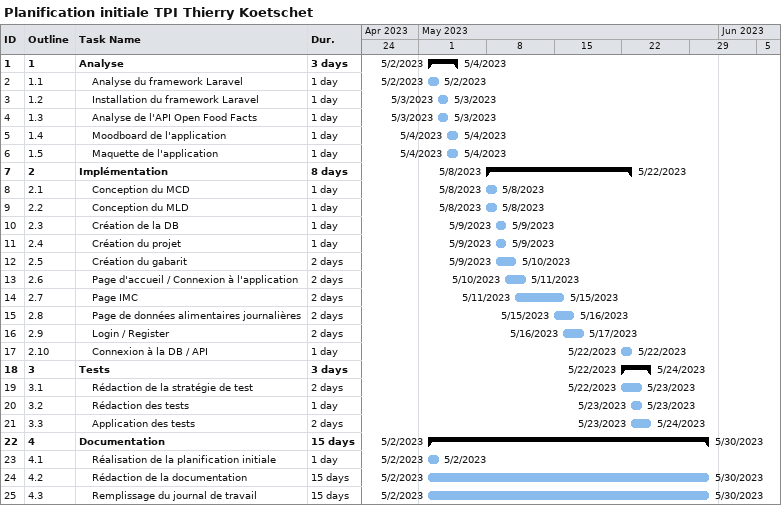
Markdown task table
Planification initiale TPI Thierry Koetschet

| ID | WBS | Task | Duration | Start | Finish |
|---|---|---|---|---|---|
| 1 | 1 | **Analyse** | 3d | 2023-05-02 | 2023-05-04 |
| 2 | 1.1 | Analyse du framework Laravel | 1d | 2023-05-02 | 2023-05-02 |
| 3 | 1.2 | Installation du framework Laravel | 1d | 2023-05-03 | 2023-05-03 |
| 4 | 1.3 | Analyse de l'API Open Food Facts | 1d | 2023-05-03 | 2023-05-03 |
| 5 | 1.4 | Moodboard de l'application | 1d | 2023-05-04 | 2023-05-04 |
| 6 | 1.5 | Maquette de l'application | 1d | 2023-05-04 | 2023-05-04 |
| 7 | 2 | **Implémentation** | 8d | 2023-05-08 | 2023-05-22 |
| 8 | 2.1 | Conception du MCD | 1d | 2023-05-08 | 2023-05-08 |
| 9 | 2.2 | Conception du MLD | 1d | 2023-05-08 | 2023-05-08 |
| 10 | 2.3 | Création de la DB | 1d | 2023-05-09 | 2023-05-09 |
| 11 | 2.4 | Création du projet | 1d | 2023-05-09 | 2023-05-09 |
| 12 | 2.5 | Création du gabarit | 2d | 2023-05-09 | 2023-05-10 |
| 13 | 2.6 | Page d'accueil / Connexion à l'application | 2d | 2023-05-10 | 2023-05-11 |
| 14 | 2.7 | Page IMC | 2d | 2023-05-11 | 2023-05-15 |
| 15 | 2.8 | Page de données alimentaires journalières | 2d | 2023-05-15 | 2023-05-16 |
| 16 | 2.9 | Login / Register | 2d | 2023-05-16 | 2023-05-17 |
| 17 | 2.10 | Connexion à la DB / API | 1d | 2023-05-22 | 2023-05-22 |
| 18 | 3 | **Tests** | 3d | 2023-05-22 | 2023-05-24 |
| 19 | 3.1 | Rédaction de la stratégie de test | 2d | 2023-05-22 | 2023-05-23 |
| 20 | 3.2 | Rédaction des tests | 1d | 2023-05-23 | 2023-05-23 |
| 21 | 3.3 | Application des tests | 2d | 2023-05-23 | 2023-05-24 |
| 22 | 4 | **Documentation** | 15d | 2023-05-02 | 2023-05-30 |
| 23 | 4.1 | Réalisation de la planification initiale | 1d | 2023-05-02 | 2023-05-02 |
| 24 | 4.2 | Rédaction de la documentation | 15d | 2023-05-02 | 2023-05-30 |
| 25 | 4.3 | Remplissage du journal de travail | 15d | 2023-05-02 | 2023-05-30 |
